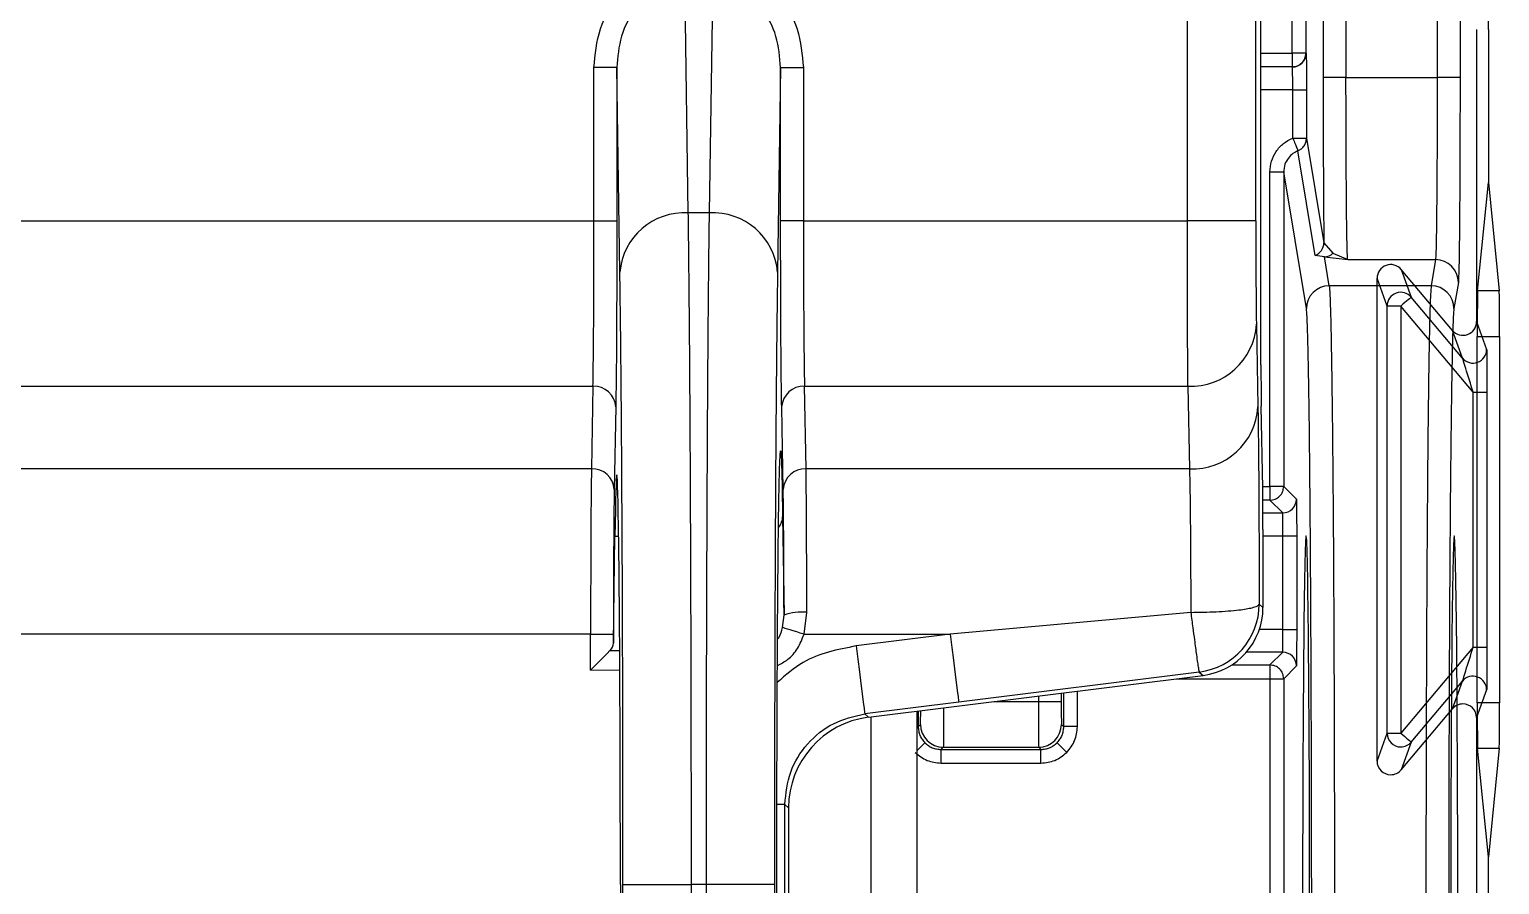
# Model space of a CAD drawing. Header units: inches. Extents: x 897.4 to 914.4, y -8.5 to 2.5.
# Drawn here: x 907.426 to 908.061, y -1.738 to -1.369 of the extents above; entities that cross this region are included whole.
import ezdxf

# ---------------------------------------------------------------- set-up
doc = ezdxf.new("R2010")
doc.units = ezdxf.units.IN
doc.header["$LTSCALE"] = 4
doc.header["$MEASUREMENT"] = 0
doc.layers.get('0').update_dxf_attribs({"linetype": 'CONTINUOUS'})

msp = doc.modelspace()

# ---------------------------------------------------------------- linework, layer by layer
for p, q in [((907.9259, -1.45201), (907.9259, -0.60084)), ((907.95542, -1.45201), (907.95542, -0.59982)), ((907.95766, -1.51413), (907.95766, -0.97835)), ((907.97707, -1.02968), (907.97707, -1.37958)), ((907.97117, -1.37958), (907.97117, -1.03558)), ((907.98449, -1.0557), (907.98449, -1.39008)), ((907.99434, -1.0557), (907.99434, -1.39008)), ((908.03372, -1.0557), (908.03372, -1.39008)), ((908.04356, -1.0557), (908.04356, -1.39008)), ((907.71052, -1.44858), (907.70902, -1.34913)), ((907.721, -1.34913), (907.7195, -1.44858)), ((908.05069, -1.36938), (908.05069, -1.49547)), ((908.05581, -1.36938), (908.05581, -1.43546)), ((907.95766, -1.37958), (907.97117, -1.37958)), ((907.97707, -1.37958), (907.97117, -1.37958)), ((907.97117, -1.37958), (907.97117, -1.38549)), ((907.97707, -1.37958), (907.97715, -1.37967)), ((907.67966, -1.38587), (907.66982, -1.38587)), ((907.66982, -1.45201), (907.66982, -1.38587)), ((907.67966, -1.38587), (907.67966, -1.45201)), ((907.681, -1.47415), (907.67966, -1.38587)), ((907.75036, -1.38587), (907.74903, -1.47415)), ((907.75036, -1.45201), (907.75036, -1.38587)), ((907.75036, -1.38587), (907.7602, -1.38587)), ((907.7602, -1.38587), (907.7602, -1.45201)), ((907.97117, -1.38549), (907.95766, -1.38549)), ((907.97125, -1.38557), (907.95766, -1.38557)), ((907.97125, -1.38557), (907.97117, -1.38549)), ((907.97139, -1.39541), (907.95766, -1.39541)), ((907.97139, -1.41628), (907.97139, -1.39541)), ((907.97139, -1.39541), (907.97729, -1.39541)), ((907.97729, -1.39541), (907.97729, -1.41628)), ((907.99434, -1.39008), (907.98449, -1.39008)), ((907.99434, -1.39008), (908.03372, -1.39008)), ((908.04356, -1.39008), (908.03372, -1.39008)), ((907.97139, -1.41628), (907.97729, -1.41628)), ((907.97729, -1.41628), (907.98481, -1.46142)), ((907.98111, -1.46689), (907.9736, -1.42174)), ((907.96154, -1.43089), (907.96745, -1.43089)), ((907.96154, -1.56661), (907.96154, -1.43089)), ((907.96745, -1.43089), (907.96745, -1.56661)), ((907.97727, -1.48986), (907.96745, -1.43089)), ((908.05114, -1.48225), (908.05581, -1.43546)), ((908.05581, -1.43546), (908.06048, -1.48225)), ((907.22066, -1.45201), (907.66982, -1.45201)), ((907.66982, -1.45201), (907.67966, -1.45201)), ((907.7195, -1.44858), (907.71052, -1.44858)), ((907.7602, -1.45201), (907.75036, -1.45201)), ((907.7602, -1.45201), (907.9259, -1.45201)), ((907.95542, -1.45201), (907.9259, -1.45201)), ((907.98481, -1.46142), (907.98871, -1.46595)), ((907.98503, -1.46753), (907.98111, -1.46689)), ((907.98711, -1.48003), (907.98503, -1.46753)), ((907.98503, -1.46753), (907.99507, -1.46871)), ((907.98871, -1.46595), (907.99507, -1.46871)), ((907.99507, -1.46871), (908.03299, -1.46871)), ((908.03299, -1.46871), (908.0311, -1.48003)), ((908.01211, -1.48873), (908.00774, -1.47675)), ((908.00774, -1.68507), (908.00774, -1.47675)), ((908.01817, -1.47295), (908.02253, -1.48493)), ((908.04026, -1.49927), (908.01817, -1.47295)), ((908.0311, -1.48003), (907.98711, -1.48003)), ((908.04283, -1.47854), (908.04094, -1.48986)), ((908.06048, -1.48225), (908.05114, -1.48225)), ((908.01211, -1.67309), (908.01211, -1.48873)), ((908.01801, -1.48873), (908.01211, -1.48873)), ((908.04925, -1.52595), (908.01801, -1.48873)), ((908.01801, -1.48873), (908.01801, -1.67309)), ((908.04462, -1.51125), (908.02253, -1.48493)), ((907.95567, -1.49661), (907.95634, -1.53223)), ((908.05069, -1.49547), (908.05505, -1.50745)), ((908.04462, -1.51125), (908.04026, -1.49927)), ((908.05099, -1.65996), (908.05099, -1.50186)), ((908.05099, -1.50186), (908.06063, -1.50186)), ((908.06063, -1.50186), (908.06063, -1.65996)), ((907.22041, -1.52337), (907.66938, -1.52337)), ((907.66938, -1.52337), (907.66871, -1.55899)), ((907.76065, -1.52337), (907.92615, -1.52337)), ((907.76131, -1.55899), (907.76065, -1.52337)), ((907.92615, -1.52337), (907.92681, -1.55899)), ((908.04925, -1.63587), (908.04925, -1.52595)), ((908.04925, -1.52595), (908.05515, -1.52595)), ((908.05515, -1.52595), (908.05515, -1.63587)), ((907.67922, -1.53229), (907.67855, -1.56791)), ((907.75147, -1.56791), (907.75081, -1.53229)), ((907.95842, -1.56726), (907.95776, -1.53197)), ((907.66871, -1.55899), (907.21975, -1.55899)), ((907.92681, -1.55899), (907.76131, -1.55899)), ((907.95841, -1.56661), (907.96154, -1.56661)), ((907.96745, -1.56661), (907.96154, -1.56661)), ((907.96154, -1.56661), (907.96154, -1.57252)), ((907.96745, -1.56661), (907.97293, -1.5721)), ((907.96154, -1.57252), (907.95848, -1.57252)), ((907.96703, -1.578), (907.96154, -1.57252)), ((907.75122, -1.57964), (907.75182, -1.62209)), ((907.95851, -1.578), (907.96703, -1.578)), ((907.95852, -1.58511), (907.95852, -1.61882)), ((907.6782, -1.63426), (907.67885, -1.58823)), ((907.68048, -1.58823), (907.67885, -1.58823)), ((907.95852, -1.58785), (907.96716, -1.58785)), ((907.96716, -1.58785), (907.97307, -1.58785)), ((907.96716, -1.6283), (907.96716, -1.58785)), ((907.97307, -1.58785), (907.97307, -1.6283)), ((907.95688, -1.61738), (907.95852, -1.61882)), ((907.75124, -1.62748), (907.75182, -1.62209)), ((907.76046, -1.63036), (907.76166, -1.62091)), ((907.92735, -1.62092), (907.82357, -1.63036)), ((907.66836, -1.63036), (907.32299, -1.63036)), ((907.66836, -1.63036), (907.6782, -1.63036)), ((907.66836, -1.64585), (907.66836, -1.63036)), ((907.6782, -1.63036), (907.6782, -1.63426)), ((907.76046, -1.63036), (907.82357, -1.63036)), ((907.82357, -1.63036), (907.78298, -1.63543)), ((907.96716, -1.6283), (907.95696, -1.6283)), ((907.96716, -1.6283), (907.97307, -1.6283)), ((908.04925, -1.63587), (908.01801, -1.67309)), ((908.04925, -1.63587), (908.05515, -1.63587)), ((907.67672, -1.63745), (907.68093, -1.63743)), ((907.96703, -1.63815), (907.95132, -1.63815)), ((907.96154, -1.64363), (907.96703, -1.63815)), ((907.66836, -1.64585), (907.68098, -1.64579)), ((907.78828, -1.66617), (907.93265, -1.64812)), ((907.93101, -1.64667), (907.82723, -1.65965)), ((907.92135, -1.64954), (907.96154, -1.64954)), ((907.93101, -1.64667), (907.93265, -1.64812)), ((907.94501, -1.64363), (907.96154, -1.64363)), ((907.96154, -1.64363), (907.96154, -1.64954)), ((907.96154, -1.64954), (907.96745, -1.64954)), ((907.96154, -1.64954), (907.96154, -1.84299)), ((907.97293, -1.64405), (907.96745, -1.64954)), ((907.96745, -1.64954), (907.96745, -1.84299)), ((907.87147, -1.65577), (907.87147, -1.65941)), ((907.87254, -1.67023), (907.87254, -1.65564)), ((907.87844, -1.67023), (907.87844, -1.6549)), ((908.02253, -1.67689), (908.04462, -1.65057)), ((908.04026, -1.66255), (908.04462, -1.65057)), ((908.05505, -1.65436), (908.05069, -1.66634)), ((907.82723, -1.65965), (907.78665, -1.66473)), ((907.8424, -1.65941), (907.86163, -1.65941)), ((907.86163, -1.657), (907.86163, -1.65941)), ((907.86163, -1.65941), (907.87147, -1.65941)), ((908.06063, -1.65996), (908.05099, -1.65996)), ((907.78665, -1.66473), (907.78828, -1.66617)), ((907.78924, -1.66605), (907.78924, -1.94459)), ((907.80932, -1.9471), (907.80932, -1.66354)), ((907.80975, -1.66349), (907.80975, -1.67023)), ((908.01817, -1.68887), (908.04026, -1.66255)), ((908.05069, -1.66634), (908.05069, -1.88257)), ((907.80932, -1.67023), (907.80975, -1.67023)), ((907.80975, -1.67023), (907.81073, -1.66925)), ((907.87156, -1.66925), (907.87254, -1.67023)), ((907.87844, -1.67023), (907.87254, -1.67023)), ((908.00774, -1.68507), (908.01211, -1.67309)), ((908.01211, -1.67309), (908.01801, -1.67309)), ((907.81959, -1.68007), (907.82057, -1.67909)), ((907.81959, -1.68007), (907.8627, -1.68007)), ((907.81959, -1.68598), (907.81959, -1.68007)), ((907.82057, -1.67909), (907.86172, -1.67909)), ((907.86172, -1.67909), (907.8627, -1.68007)), ((907.8627, -1.68598), (907.8627, -1.68007)), ((908.02253, -1.67689), (908.01817, -1.68887)), ((908.05581, -1.72636), (908.05114, -1.67957)), ((908.05114, -1.67957), (908.06048, -1.67957)), ((908.06048, -1.67957), (908.05581, -1.72636)), ((907.81959, -1.68598), (907.8627, -1.68598)), ((907.75216, -1.70379), (907.749, -1.70379)), ((907.75216, -1.90685), (907.75216, -1.70379)), ((907.75379, -1.70523), (907.75216, -1.70379)), ((907.75379, -1.70523), (907.75379, -1.9054)), ((908.05581, -1.88257), (908.05581, -1.72636)), ((907.68121, -1.73839), (907.68121, -1.8565)), ((907.68233, -1.8565), (907.68233, -1.73839)), ((907.68233, -1.73839), (907.71186, -1.73839)), ((907.71186, -1.8565), (907.71186, -1.73839)), ((907.71817, -1.73839), (907.71186, -1.73839)), ((907.71817, -1.73839), (907.71817, -1.8565)), ((907.74769, -1.73839), (907.71817, -1.73839)), ((907.74769, -1.73839), (907.74769, -1.8565)), ((907.74873, -1.8565), (907.74873, -1.73839))]:
    msp.add_line(p, q)
at = {"flags": 128}
for points in [[(908.02253, -1.48493), (908.02244, -1.48501), (908.02218, -1.48523), (908.02176, -1.48558), (908.0212, -1.48605), (908.02051, -1.48663), (908.01973, -1.48728), (908.01889, -1.48799), (908.01801, -1.48873)], [(907.76046, -1.63036), (907.75885, -1.62985), (907.75729, -1.62937), (907.75581, -1.62891), (907.75448, -1.62849), (907.75333, -1.62814), (907.75238, -1.62784), (907.75168, -1.62762), (907.75124, -1.62748)], [(907.82357, -1.63036), (907.82428, -1.63604), (907.82496, -1.64151), (907.82559, -1.64655), (907.82614, -1.65098), (907.8266, -1.65463), (907.82694, -1.65735), (907.82715, -1.65905), (907.82723, -1.65965)], [(907.78298, -1.63543), (907.78369, -1.64111), (907.78438, -1.64658), (907.78501, -1.65163), (907.78556, -1.65606), (907.78602, -1.6597), (907.78636, -1.66242), (907.78657, -1.66412), (907.78665, -1.66473)], [(907.66836, -1.64585), (907.67034, -1.64386), (907.67225, -1.64195), (907.67399, -1.6402), (907.6755, -1.63868), (907.67672, -1.63745)], [(908.01801, -1.67309), (908.01889, -1.67383), (908.01973, -1.67454), (908.02051, -1.67519), (908.0212, -1.67576), (908.02176, -1.67624), (908.02218, -1.67659), (908.02244, -1.67681), (908.02253, -1.67689)], [(907.80932, -1.6805), (907.81004, -1.67978), (907.81076, -1.67906), (907.81139, -1.67843), (907.81191, -1.67791), (907.8123, -1.67752), (907.81254, -1.67728), (907.81263, -1.67719)], [(907.87383, -1.68136), (907.87302, -1.68056), (907.87225, -1.67978), (907.87153, -1.67906), (907.8709, -1.67843), (907.87038, -1.67791), (907.86999, -1.67752), (907.86974, -1.67728), (907.86966, -1.67719)]]:
    msp.add_lwpolyline(points, dxfattribs=at)
for centre, radius, start, end in [((907.97125, -1.37967), 0.00591, 270.00507, 359.99493), ((907.70881, -1.47643), 0.02791, 86.48098, 175.30732), ((907.72121, -1.47643), 0.02791, 4.69238, 93.51904), ((907.97891, -1.46141), 0.0059, 291.97434, 359.94536), ((907.98488, -1.4621), 0.00543, 271.5649, 314.80306), ((908.03299, -1.47856), 0.00984, 0.06828, 90.00862), ((907.98711, -1.48987), 0.00984, 89.99307, 179.93004), ((908.01801, -1.48873), 0.00591, 40.02476, 179.97639), ((908.0311, -1.48987), 0.00984, 0.06996, 90.00693), ((907.92735, -1.49503), 0.02837, 267.57304, 356.80168), ((908.04914, -1.50745), 0.00591, 220.02038, 359.9818), ((907.66978, -1.53282), 0.00946, 3.19838, 92.42787), ((907.76025, -1.53282), 0.00946, 87.5725, 176.80125), ((907.92801, -1.53065), 0.02837, 267.57303, 356.80197), ((907.66911, -1.56844), 0.00946, 3.19852, 92.42858), ((907.76091, -1.56844), 0.00946, 87.57229, 176.80061), ((907.96703, -1.5721), 0.00591, 270.00507, 359.99493), ((907.7437, -1.57954), 0.00752, 321.72397, 359.21488), ((907.92735, -1.61737), 0.02953, 277.12922, 359.99551), ((907.75928, -1.64272), 0.02194, 83.78561, 109.89872), ((907.96703, -1.64405), 0.00591, 0.00507, 89.99493), ((908.04914, -1.65437), 0.00591, 0.01924, 139.98142), ((907.82057, -1.66925), 0.00984, 180.00607, 269.99478), ((907.86171, -1.66925), 0.00984, 270.00607, 359.99393), ((908.01801, -1.67309), 0.00591, 180.02264, 269.99444), ((908.01801, -1.67309), 0.0059, 269.97638, 319.99068)]:
    msp.add_arc(centre, radius, start, end)
for centre, major_axis, ratio, start_param, end_param in [((908.05555, -1.36938), (0, 0.02953), 0.008727, 4.712389, 6.265732), ((908.01365, -1.47675), (-0.00202, 0.00555), 0.999675, 5.061559, 7.504811), ((908.05116, -1.50186), (0, 0.01969), 0.008727, 0.08727, 1.570796), ((908.06046, -1.50186), (0, 0.01969), 0.008727, 4.712389, 6.195916), ((908.04478, -1.49547), (0.00202, -0.00555), 0.999675, 5.061559, 7.504811), ((907.95783, -1.51413), (0, 0.01969), 0.008727, 1.570796, 2.70526), ((907.67966, -1.73839), (0, 0.17686), 0.008727, 4.712389, 6.839817), ((907.95835, -1.58511), (0, 0.01969), 0.008727, 4.712389, 5.846853), ((907.97714, -1.76507), (0, 0.17717), 0.008727, 0, 1.570796), ((907.97714, -1.76507), (0, 0.17717), 0.008727, 4.712389, 6.283185), ((908.04107, -1.76507), (0, 0.17717), 0.008727, 0, 1.570796), ((908.04107, -1.76507), (0, 0.17717), 0.008727, 4.712389, 6.283185), ((907.92899, -1.61882), (-0.02214, 0.01954), 0.999932, 2.418406, 3.86478), ((907.66836, -1.63426), (0.00984, 0.00008), 0.622195, 5.721375, 6.269241), ((908.04478, -1.66635), (0.00202, 0.00555), 0.999675, 0.348961, 1.221626), ((908.04478, -1.66635), (0.00202, 0.00555), 0.999675, 5.061559, 6.632147), ((908.05116, -1.65996), (0, 0.01969), 0.008727, 1.570796, 3.054323), ((908.06046, -1.65996), (0, 0.01969), 0.008727, 3.228862, 4.712389), ((907.79317, -1.70524), (0.02952, -0.02606), 0.999932, 2.418406, 3.86478), ((908.01365, -1.68507), (-0.00202, -0.00555), 0.999675, 5.061559, 6.632147), ((908.01365, -1.68507), (-0.00202, -0.00555), 0.999675, 0.348961, 1.221626)]:
    msp.add_ellipse(centre, major_axis=major_axis, ratio=ratio, start_param=start_param, end_param=end_param)
for points, knots in [([(907.66982, -1.38587), (907.67035, -1.38021), (907.67142, -1.36865), (907.67889, -1.35578), (907.68722, -1.34782), (907.69422, -1.34366), (907.70158, -1.34107), (907.70655, -1.34076), (907.70902, -1.34061)], [0, 0, 0, 0, 0.2553843, 0.5219344, 0.6502052, 0.7752362, 0.8881389, 1, 1, 1, 1]), ([(907.72152, -1.34061), (907.72397, -1.3408), (907.7289, -1.34118), (907.73616, -1.34384), (907.74307, -1.34804), (907.75128, -1.35599), (907.75863, -1.36878), (907.75969, -1.38026), (907.7602, -1.38587)], [0, 0, 0, 0, 0.111751, 0.224917, 0.349614, 0.478174, 0.744561, 1, 1, 1, 1]), ([(907.70902, -1.34913), (907.70716, -1.34926), (907.70336, -1.34952), (907.69783, -1.35166), (907.6926, -1.35507), (907.68634, -1.36154), (907.68082, -1.37201), (907.68005, -1.38129), (907.67966, -1.38587)], [0, 0, 0, 0, 0.106504, 0.218033, 0.336588, 0.46384, 0.735134, 1, 1, 1, 1]), ([(907.75036, -1.38587), (907.74998, -1.38132), (907.74922, -1.37212), (907.74379, -1.36171), (907.73762, -1.35524), (907.73246, -1.3518), (907.72699, -1.34961), (907.72323, -1.34929), (907.72139, -1.34914)], [0, 0, 0, 0, 0.264829, 0.535937, 0.663368, 0.782057, 0.893617, 1, 1, 1, 1]), ([(907.97117, -1.38549), (907.97194, -1.3854), (907.97349, -1.38522), (907.97544, -1.38386), (907.9768, -1.3819), (907.97698, -1.38036), (907.97707, -1.37958)], [0, 0, 0, 0, 0.2499915, 0.5000107, 0.750021, 1, 1, 1, 1]), ([(907.97715, -1.37967), (907.97717, -1.37989), (907.9772, -1.38024), (907.97723, -1.38221), (907.97725, -1.38423), (907.97727, -1.38674), (907.97729, -1.39039), (907.97729, -1.39344), (907.97729, -1.39541)], [0, 0, 0, 0, 0.239567, 0.368284, 0.5, 0.628719, 0.760433, 1, 1, 1, 1]), ([(907.97139, -1.39541), (907.97137, -1.39413), (907.97135, -1.39157), (907.97132, -1.38832), (907.97128, -1.38604), (907.97126, -1.38573), (907.97125, -1.38557)], [0, 0, 0, 0, 0.249998, 0.500002, 0.750004, 1, 1, 1, 1]), ([(907.98449, -1.39008), (907.9845, -1.3969), (907.9845, -1.41073), (907.98457, -1.43038), (907.98467, -1.44807), (907.98476, -1.45701), (907.98481, -1.46142)], [0, 0, 0, 0, 0.246543, 0.499995, 0.753453, 1, 1, 1, 1]), ([(907.99507, -1.46871), (907.99501, -1.46799), (907.9949, -1.46658), (907.99475, -1.4597), (907.99462, -1.45037), (907.99449, -1.43592), (907.99437, -1.41559), (907.99435, -1.39817), (907.99434, -1.39008)], [0, 0, 0, 0, 0.152475, 0.297164, 0.434061, 0.563164, 0.797037, 1, 1, 1, 1]), ([(908.03372, -1.39008), (908.03371, -1.39817), (908.03369, -1.41559), (908.03357, -1.43592), (908.03343, -1.45037), (908.03331, -1.4597), (908.03316, -1.46658), (908.03305, -1.46799), (908.03299, -1.46871)], [0, 0, 0, 0, 0.202963, 0.436836, 0.565939, 0.702836, 0.847525, 1, 1, 1, 1]), ([(908.04356, -1.39008), (908.04356, -1.39548), (908.04355, -1.40627), (908.04351, -1.42231), (908.04345, -1.43763), (908.04335, -1.45145), (908.04324, -1.46289), (908.04307, -1.47427), (908.04292, -1.47686), (908.04283, -1.47854)], [0, 0, 0, 0, 0.120427, 0.240927, 0.370639, 0.500504, 0.630218, 0.760086, 1, 1, 1, 1]), ([(907.96154, -1.43089), (907.96167, -1.42933), (907.96192, -1.42621), (907.96407, -1.42198), (907.96718, -1.41838), (907.96998, -1.41698), (907.97139, -1.41628)], [0, 0, 0, 0, 0.249328, 0.500113, 0.749349, 1, 1, 1, 1]), ([(907.97139, -1.41628), (907.97157, -1.41673), (907.97192, -1.41757), (907.97246, -1.41886), (907.97289, -1.42002), (907.97327, -1.42087), (907.97354, -1.42151), (907.97358, -1.42166), (907.9736, -1.42174)], [0, 0, 0, 0, 0.164292, 0.302626, 0.500008, 0.658837, 0.792666, 1, 1, 1, 1]), ([(907.9736, -1.42174), (907.97412, -1.42148), (907.97517, -1.42095), (907.97634, -1.41962), (907.97714, -1.41803), (907.97724, -1.41686), (907.97729, -1.41628)], [0, 0, 0, 0, 0.249994, 0.50002, 0.74999, 1, 1, 1, 1]), ([(907.9736, -1.42174), (907.97286, -1.42211), (907.9713, -1.42288), (907.96933, -1.42487), (907.96777, -1.4276), (907.96756, -1.42976), (907.96745, -1.43089)], [0, 0, 0, 0, 0.209889, 0.446525, 0.709906, 1, 1, 1, 1]), ([(907.66938, -1.52337), (907.66944, -1.51927), (907.66958, -1.5113), (907.66971, -1.49283), (907.6698, -1.47275), (907.66982, -1.45877), (907.66982, -1.45201)], [0, 0, 0, 0, 0.272926, 0.530581, 0.772946, 1, 1, 1, 1]), ([(907.67966, -1.45201), (907.67966, -1.46021), (907.67965, -1.47697), (907.67955, -1.50019), (907.67941, -1.51992), (907.67928, -1.52822), (907.67922, -1.53229)], [0, 0, 0, 0, 0.2449, 0.499996, 0.755093, 1, 1, 1, 1]), ([(907.71186, -1.73839), (907.71185, -1.7251), (907.71184, -1.69815), (907.71178, -1.65774), (907.71167, -1.61748), (907.71153, -1.57813), (907.71134, -1.54051), (907.71111, -1.50564), (907.71084, -1.47395), (907.71063, -1.4571), (907.71052, -1.44858)], [0, 0, 0, 0, 0.113785, 0.230776, 0.35097, 0.474369, 0.600972, 0.730778, 0.863787, 1, 1, 1, 1]), ([(907.7195, -1.44858), (907.71939, -1.4571), (907.71918, -1.47395), (907.71891, -1.50564), (907.71868, -1.54051), (907.7185, -1.57813), (907.71835, -1.61748), (907.71825, -1.65774), (907.71818, -1.69815), (907.71817, -1.7251), (907.71817, -1.73839)], [0, 0, 0, 0, 0.1362126, 0.2692219, 0.3990282, 0.525631, 0.6490297, 0.7692243, 0.8862147, 1, 1, 1, 1]), ([(907.75081, -1.53229), (907.75074, -1.52822), (907.75062, -1.51992), (907.75047, -1.50019), (907.75038, -1.47697), (907.75037, -1.46021), (907.75036, -1.45201)], [0, 0, 0, 0, 0.244907, 0.500004, 0.7551, 1, 1, 1, 1]), ([(907.7602, -1.45201), (907.76021, -1.45877), (907.76022, -1.47275), (907.76031, -1.49283), (907.76045, -1.5113), (907.76058, -1.51927), (907.76065, -1.52337)], [0, 0, 0, 0, 0.227054, 0.469419, 0.727074, 1, 1, 1, 1]), ([(907.92615, -1.52337), (907.92611, -1.51927), (907.92603, -1.5113), (907.92596, -1.49283), (907.92591, -1.47275), (907.9259, -1.45877), (907.9259, -1.45201)], [0, 0, 0, 0, 0.272923, 0.530577, 0.772943, 1, 1, 1, 1]), ([(907.95542, -1.45201), (907.95543, -1.45657), (907.95543, -1.46588), (907.95549, -1.47878), (907.95557, -1.48973), (907.95564, -1.49435), (907.95567, -1.49661)], [0, 0, 0, 0, 0.2449, 0.499992, 0.755091, 1, 1, 1, 1]), ([(907.68233, -1.73839), (907.68233, -1.72531), (907.68232, -1.69914), (907.68225, -1.6601), (907.68214, -1.62192), (907.68198, -1.58539), (907.68178, -1.55152), (907.68155, -1.52143), (907.68129, -1.49502), (907.68109, -1.48111), (907.681, -1.47415)], [0, 0, 0, 0, 0.122806, 0.245645, 0.372787, 0.499995, 0.627139, 0.754348, 0.877157, 1, 1, 1, 1]), ([(907.74903, -1.47415), (907.74893, -1.48111), (907.74873, -1.49502), (907.74847, -1.52142), (907.74824, -1.55151), (907.74804, -1.58538), (907.74789, -1.62191), (907.74778, -1.66009), (907.74771, -1.69914), (907.7477, -1.72531), (907.74769, -1.73839)], [0, 0, 0, 0, 0.12281, 0.245651, 0.372795, 0.500004, 0.627147, 0.754355, 0.877162, 1, 1, 1, 1]), ([(907.98711, -1.48003), (907.9872, -1.481), (907.98739, -1.48288), (907.98764, -1.49022), (907.98788, -1.49998), (907.98808, -1.51112), (907.98825, -1.52257), (907.98839, -1.53369), (907.98852, -1.54515), (907.98863, -1.55672), (907.98881, -1.57787), (907.98903, -1.61159), (907.98923, -1.66082), (907.98936, -1.71251), (907.98938, -1.7477), (907.98939, -1.76507)], [0, 0, 0, 0, 0.077685, 0.151042, 0.220072, 0.284772, 0.333421, 0.379298, 0.422402, 0.462733, 0.500292, 0.629981, 0.756495, 0.879835, 1, 1, 1, 1]), ([(908.0311, -1.48003), (908.03101, -1.481), (908.03083, -1.48288), (908.03057, -1.49022), (908.03033, -1.49998), (908.0301, -1.513), (908.02987, -1.5292), (908.02966, -1.5483), (908.02949, -1.5671), (908.02936, -1.58539), (908.02924, -1.6034), (908.02915, -1.62222), (908.02906, -1.6417), (908.02895, -1.67145), (908.02885, -1.71251), (908.02883, -1.74771), (908.02882, -1.76507)], [0, 0, 0, 0, 0.077665, 0.151004, 0.220015, 0.284697, 0.364187, 0.435984, 0.500087, 0.552402, 0.604207, 0.655502, 0.706288, 0.756563, 0.879869, 1, 1, 1, 1]), ([(907.97955, -1.76507), (907.97954, -1.75419), (907.97954, -1.73212), (907.97948, -1.69902), (907.97938, -1.66022), (907.97919, -1.61734), (907.97893, -1.57894), (907.97866, -1.55007), (907.9784, -1.5292), (907.97812, -1.51267), (907.97784, -1.50066), (907.97755, -1.49271), (907.97736, -1.4908), (907.97727, -1.48986)], [0, 0, 0, 0, 0.078025, 0.158306, 0.240725, 0.369036, 0.499877, 0.58713, 0.673657, 0.759267, 0.841645, 0.921951, 1, 1, 1, 1]), ([(908.04094, -1.48986), (908.04085, -1.4908), (908.04066, -1.49271), (908.04037, -1.50066), (908.04004, -1.51473), (908.03968, -1.53837), (908.03935, -1.57013), (908.03912, -1.60288), (908.03895, -1.63357), (908.03882, -1.6659), (908.03873, -1.69901), (908.03868, -1.73211), (908.03867, -1.75419), (908.03867, -1.76507)], [0, 0, 0, 0, 0.0780274, 0.1583114, 0.240733, 0.3690473, 0.4998886, 0.5871419, 0.6736672, 0.7592748, 0.8416513, 0.9219535, 1, 1, 1, 1]), ([(908.05505, -1.50745), (908.05505, -1.50754), (908.05507, -1.50771), (908.05509, -1.50882), (908.05511, -1.51057), (908.05513, -1.51392), (908.05515, -1.51916), (908.05515, -1.52368), (908.05515, -1.52595)], [0, 0, 0, 0, 0.092836, 0.191599, 0.305386, 0.43313, 0.715815, 1, 1, 1, 1]), ([(908.04925, -1.52595), (908.04815, -1.52244), (908.04666, -1.51768), (908.04517, -1.5129), (908.04476, -1.51165), (908.04465, -1.51131), (908.04463, -1.51127), (908.04462, -1.51125)], [0, 0, 0, 0, 0.627412, 0.853629, 0.933871, 0.968137, 1, 1, 1, 1]), ([(907.95634, -1.53223), (907.95641, -1.53663), (907.95655, -1.54556), (907.95671, -1.56618), (907.95683, -1.59049), (907.95686, -1.60851), (907.95688, -1.61738)], [0, 0, 0, 0, 0.245942, 0.500004, 0.754064, 1, 1, 1, 1]), ([(907.74873, -1.73839), (907.74873, -1.73115), (907.74873, -1.71666), (907.74877, -1.69441), (907.74883, -1.672), (907.74892, -1.64932), (907.74904, -1.62764), (907.74919, -1.60732), (907.74936, -1.58937), (907.74956, -1.57436), (907.74978, -1.56293), (907.74998, -1.55565), (907.75012, -1.55381), (907.75017, -1.55306)], [0, 0, 0, 0, 0.079932, 0.159902, 0.248894, 0.337962, 0.434237, 0.530589, 0.630968, 0.731425, 0.831805, 0.932263, 1, 1, 1, 1]), ([(907.75017, -1.55306), (907.75019, -1.55265), (907.75029, -1.55086), (907.75046, -1.55136), (907.75067, -1.55443), (907.75093, -1.56212), (907.75111, -1.57279), (907.75122, -1.57964)], [0, 0, 0, 0, 0.0616959, 0.2699862, 0.4623675, 0.6549132, 1, 1, 1, 1]), ([(907.66871, -1.55899), (907.66866, -1.56309), (907.66855, -1.57106), (907.66844, -1.58953), (907.66837, -1.60962), (907.66837, -1.62359), (907.66836, -1.63036)], [0, 0, 0, 0, 0.272923, 0.530576, 0.772942, 1, 1, 1, 1]), ([(907.76166, -1.62091), (907.76165, -1.61496), (907.76163, -1.60267), (907.76156, -1.58542), (907.76146, -1.5696), (907.76136, -1.5626), (907.76131, -1.55899)], [0, 0, 0, 0, 0.226733, 0.468983, 0.726747, 1, 1, 1, 1]), ([(907.92681, -1.55899), (907.92689, -1.5626), (907.92703, -1.5696), (907.9272, -1.58542), (907.92731, -1.60267), (907.92734, -1.61497), (907.92735, -1.62092)], [0, 0, 0, 0, 0.2732585, 0.5310219, 0.7732729, 1, 1, 1, 1]), ([(907.96154, -1.57252), (907.96232, -1.57243), (907.96386, -1.57225), (907.96582, -1.57089), (907.96718, -1.56893), (907.96736, -1.56739), (907.96745, -1.56661)], [0, 0, 0, 0, 0.250006, 0.5, 0.749994, 1, 1, 1, 1]), ([(907.67855, -1.56791), (907.6785, -1.57108), (907.6784, -1.57754), (907.67829, -1.59288), (907.67822, -1.61094), (907.67821, -1.62397), (907.6782, -1.63036)], [0, 0, 0, 0, 0.244909, 0.500003, 0.755099, 1, 1, 1, 1]), ([(907.75182, -1.62209), (907.75181, -1.61645), (907.75179, -1.60498), (907.75171, -1.58952), (907.75161, -1.5764), (907.75152, -1.57071), (907.75147, -1.56791)], [0, 0, 0, 0, 0.245934, 0.499996, 0.754056, 1, 1, 1, 1]), ([(907.97293, -1.5721), (907.97295, -1.57232), (907.97298, -1.57267), (907.97301, -1.57464), (907.97303, -1.57666), (907.97305, -1.57917), (907.97306, -1.58282), (907.97307, -1.58588), (907.97307, -1.58785)], [0, 0, 0, 0, 0.239572, 0.36829, 0.500008, 0.628727, 0.760443, 1, 1, 1, 1]), ([(907.96716, -1.58785), (907.96715, -1.58656), (907.96713, -1.584), (907.9671, -1.58076), (907.96706, -1.57848), (907.96704, -1.57816), (907.96703, -1.578)], [0, 0, 0, 0, 0.250001, 0.499991, 0.749996, 1, 1, 1, 1]), ([(907.92735, -1.62092), (907.93109, -1.62086), (907.93679, -1.62078), (907.94362, -1.62034), (907.94924, -1.6198), (907.95356, -1.61905), (907.95634, -1.61819), (907.95669, -1.61766), (907.95688, -1.61738)], [0, 0, 0, 0, 0.242365, 0.369296, 0.499839, 0.709601, 0.844821, 1, 1, 1, 1]), ([(907.92735, -1.62092), (907.92764, -1.62317), (907.92819, -1.62733), (907.92905, -1.63367), (907.92989, -1.64014), (907.93072, -1.64554), (907.93092, -1.6463), (907.93101, -1.64667)], [0, 0, 0, 0, 0.162612, 0.300397, 0.500718, 0.758657, 1, 1, 1, 1]), ([(907.74895, -1.64387), (907.75049, -1.64308), (907.75392, -1.6413), (907.75804, -1.63654), (907.75964, -1.63245), (907.76046, -1.63036)], [0, 0, 0, 0, 0.281881, 0.631517, 1, 1, 1, 1]), ([(907.74902, -1.63258), (907.74926, -1.63226), (907.75038, -1.63074), (907.75086, -1.62891), (907.75124, -1.62748)], [0, 0, 0, 0, 0.215859, 1, 1, 1, 1]), ([(907.96703, -1.63815), (907.96704, -1.63799), (907.96706, -1.63767), (907.9671, -1.63539), (907.96713, -1.63215), (907.96715, -1.62959), (907.96716, -1.6283)], [0, 0, 0, 0, 0.250004, 0.500009, 0.749999, 1, 1, 1, 1]), ([(907.97307, -1.6283), (907.97307, -1.63027), (907.97306, -1.6333), (907.97305, -1.63696), (907.97303, -1.63945), (907.97301, -1.6415), (907.97298, -1.64347), (907.97295, -1.64382), (907.97293, -1.64405)], [0, 0, 0, 0, 0.239556, 0.368277, 0.499988, 0.628711, 0.760432, 1, 1, 1, 1]), ([(907.78298, -1.63543), (907.77494, -1.63698), (907.76214, -1.63945), (907.7525, -1.648), (907.74892, -1.65117)], [0, 0, 0, 0, 0.628422, 1, 1, 1, 1]), ([(908.04462, -1.65057), (908.04463, -1.65055), (908.04465, -1.6505), (908.04476, -1.65017), (908.04517, -1.64892), (908.04666, -1.64414), (908.04815, -1.63937), (908.04925, -1.63587)], [0, 0, 0, 0, 0.031859, 0.066121, 0.146361, 0.3726, 1, 1, 1, 1]), ([(908.05515, -1.63587), (908.05515, -1.63823), (908.05515, -1.64276), (908.05513, -1.64794), (908.05511, -1.65123), (908.05509, -1.65298), (908.05507, -1.65412), (908.05505, -1.65428), (908.05505, -1.65436)], [0, 0, 0, 0, 0.295019, 0.566989, 0.691905, 0.808405, 0.906069, 1, 1, 1, 1]), ([(907.96745, -1.64954), (907.96736, -1.64876), (907.96718, -1.64721), (907.96582, -1.64526), (907.96386, -1.6439), (907.96232, -1.64372), (907.96154, -1.64363)], [0, 0, 0, 0, 0.250006, 0.5, 0.749994, 1, 1, 1, 1]), ([(907.82065, -1.66212), (907.82064, -1.66375), (907.82063, -1.66793), (907.82061, -1.67357), (907.82059, -1.67815), (907.82058, -1.67878), (907.82057, -1.67909)], [0, 0, 0, 0, 0.17519, 0.450123, 0.725063, 1, 1, 1, 1]), ([(907.86163, -1.65941), (907.86164, -1.66197), (907.86165, -1.6671), (907.86167, -1.67358), (907.86169, -1.67814), (907.86171, -1.67877), (907.86172, -1.67909)], [0, 0, 0, 0, 0.25, 0.499996, 0.749999, 1, 1, 1, 1]), ([(907.87147, -1.65941), (907.87147, -1.66069), (907.87148, -1.66326), (907.87149, -1.66598), (907.87151, -1.66765), (907.87153, -1.66889), (907.87155, -1.66911), (907.87156, -1.66925)], [0, 0, 0, 0, 0.249018, 0.499629, 0.628447, 0.760257, 1, 1, 1, 1]), ([(907.75216, -1.70379), (907.75266, -1.69904), (907.75366, -1.68954), (907.76143, -1.67722), (907.77269, -1.66798), (907.78199, -1.66581), (907.78665, -1.66473)], [0, 0, 0, 0, 0.2500055, 0.5000013, 0.7499948, 1, 1, 1, 1]), ([(907.81073, -1.66925), (907.81074, -1.66911), (907.81076, -1.66882), (907.81079, -1.66685), (907.8108, -1.66494), (907.8108, -1.66385), (907.81081, -1.66335)], [0, 0, 0, 0, 0.338802, 0.679787, 0.855026, 1, 1, 1, 1]), ([(907.80975, -1.67023), (907.80978, -1.67087), (907.80986, -1.67216), (907.81045, -1.67402), (907.81134, -1.67574), (907.8122, -1.67671), (907.81263, -1.67719)], [0, 0, 0, 0, 0.250004, 0.499993, 0.749987, 1, 1, 1, 1]), ([(907.86966, -1.67719), (907.87009, -1.67671), (907.87095, -1.67574), (907.87184, -1.67402), (907.87243, -1.67216), (907.8725, -1.67087), (907.87254, -1.67023)], [0, 0, 0, 0, 0.250011, 0.500013, 0.749996, 1, 1, 1, 1]), ([(907.87383, -1.68136), (907.87515, -1.67974), (907.8778, -1.67648), (907.87823, -1.67231), (907.87844, -1.67023)], [0, 0, 0, 0, 0.500005, 1, 1, 1, 1]), ([(907.81263, -1.67719), (907.81311, -1.67762), (907.81407, -1.67848), (907.8158, -1.67937), (907.81766, -1.67996), (907.81895, -1.68003), (907.81959, -1.68007)], [0, 0, 0, 0, 0.249995, 0.500002, 0.75, 1, 1, 1, 1]), ([(907.8627, -1.68007), (907.86334, -1.68003), (907.86463, -1.67996), (907.86648, -1.67937), (907.86821, -1.67848), (907.86917, -1.67762), (907.86966, -1.67719)], [0, 0, 0, 0, 0.25, 0.499997, 0.75002, 1, 1, 1, 1]), ([(907.80845, -1.68136), (907.81008, -1.68269), (907.81333, -1.68533), (907.8175, -1.68576), (907.81959, -1.68598)], [0, 0, 0, 0, 0.4999976, 1, 1, 1, 1]), ([(907.8627, -1.68598), (907.86478, -1.68576), (907.86895, -1.68533), (907.8722, -1.68269), (907.87383, -1.68136)], [0, 0, 0, 0, 0.500013, 1, 1, 1, 1])]:
    msp.add_open_spline(points, degree=3, knots=knots)

doc.saveas('drawing.dxf')
